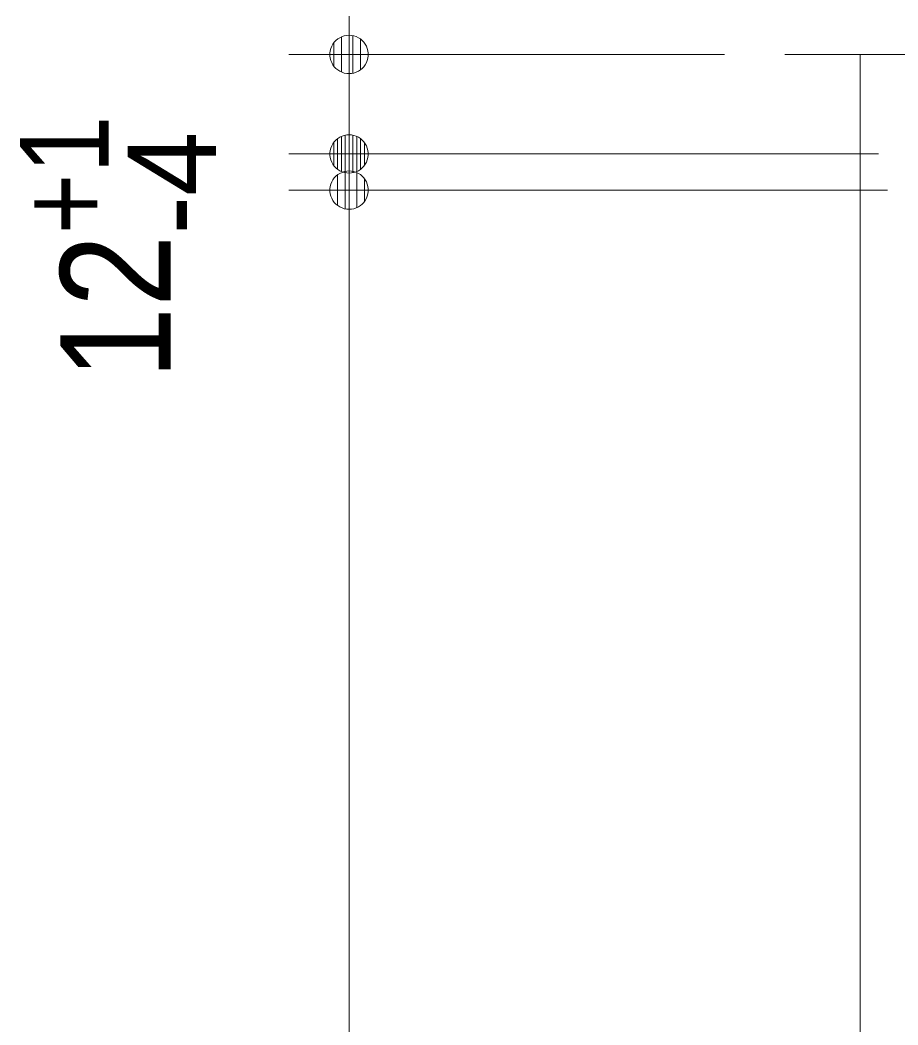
# Model space of a CAD drawing. Units: millimetres, scale not verified. Extents: x -6062 to 6062, y -3045 to 3045.
# Drawn here: x -767.6 to -476.6, y 128.1 to 461.4 of the extents above; entities that cross this region are included whole.
import ezdxf
from ezdxf.enums import TextEntityAlignment as Align

# ---------------------------------------------------------------- set-up
doc = ezdxf.new("R2010")
doc.units = ezdxf.units.MM
doc.header["$LTSCALE"] = 20
for name, color, linetype, lineweight in [('0-0_2寸法-2', 7, 'Continuous', 9), ('0-1_0', 7, 'Continuous', 9), ('0-2_2寸法-1', 7, 'Continuous', 9), ('0-4_3一般', 7, 'Continuous', 9)]:
    doc.layers.add(name, color=color, linetype=linetype, lineweight=lineweight)
doc.styles.add('ＭＳ Ｐゴシック', font='')
doc.styles.get('ＭＳ Ｐゴシック').set_extended_font_data('MS PGothic')

# ---------------------------------------------------------------- blocks, each defined once
blk = doc.blocks.new('グループ-21')
at = {"layer": '0-4_3一般'}
blk.add_line((25469.3, 9000), (30149.3, 9000), dxfattribs=at)
blk = doc.blocks.new('グループ-56')
at = {"layer": '0-4_3一般'}
blk.add_blockref('グループ-21', (0, 0), dxfattribs=at)
blk = doc.blocks.new('_Dot')
at = {"layer": '0-1_0'}
for p, q in [((7.99, 6), (-7.99, 6)), ((-10, 0), (-20, 0)), ((9.78, 2), (-9.78, 2)), ((9.16, -3.98), (-9.16, -3.98)), ((6, -7.98), (-6, -7.98))]:
    blk.add_line(p, q, dxfattribs=at)
for points in [[(10, 0), (9.92, 1.25), (9.69, 2.49), (9.3, 3.68), (8.76, 4.82), (8.09, 5.88), (7.29, 6.85), (6.37, 7.71), (5.36, 8.44), (4.26, 9.05), (3.09, 9.51), (1.87, 9.82), (0.63, 9.98), (-0.63, 9.98), (-1.87, 9.82), (-3.09, 9.51), (-4.26, 9.05), (-5.36, 8.44), (-6.37, 7.71), (-7.29, 6.85), (-8.09, 5.88), (-8.76, 4.82), (-9.3, 3.68), (-9.69, 2.49), (-9.92, 1.25), (-10, 0), (0, 0)], [(-10, 0), (-9.92, -1.25), (-9.69, -2.49), (-9.3, -3.68), (-8.76, -4.82), (-8.09, -5.88), (-7.29, -6.85), (-6.37, -7.71), (-5.36, -8.44), (-4.26, -9.05), (-3.09, -9.51), (-1.87, -9.82), (-0.63, -9.98), (0.63, -9.98), (1.87, -9.82), (3.09, -9.51), (4.26, -9.05), (5.36, -8.44), (6.37, -7.71), (7.29, -6.85), (8.09, -5.88), (8.76, -4.82), (9.3, -3.68), (9.69, -2.49), (9.92, -1.25), (10, 0), (0, 0)]]:
    blk.add_lwpolyline(points, close=True, dxfattribs=at)
blk = doc.blocks.new('グループ-125')
at = {"layer": '0-4_3一般'}
blk.add_line((25969.3, 9000), (25969.3, -38000), dxfattribs=at)

msp = doc.modelspace()

# ---------------------------------------------------------------- linework, layer by layer
at = {"layer": '0-0_2寸法-2'}
for p, q in [((-534.04, 450), (-678.54, 450)), ((-658.54, 450), (-658.54, 417)), ((-658.54, 429.71), (-658.54, 442.42)), ((-483.04, 417), (-678.54, 417)), ((-483.04, 417), (-678.54, 417)), ((-658.54, 417), (-658.54, 405)), ((-480.04, 405), (-678.54, 405)), ((-658.54, 404.29), (-658.54, 391.58)), ((-658.54, 392.29), (-658.54, 379.58))]:
    msp.add_line(p, q, dxfattribs=at)
at = {"layer": '0-2_2寸法-1'}
for p, q in [((-480.04, 405), (-678.54, 405)), ((-658.54, 392.29), (-658.54, -1874.29))]:
    msp.add_line(p, q, dxfattribs=at)

# ---------------------------------------------------------------- block references
at = {"layer": '0-0_2寸法-2', "xscale": 0.6356201, "yscale": 0.6356201}
for p, rotation in [((-658.54, 450), 270), ((-658.54, 417), 270), ((-658.54, 417), 90), ((-658.54, 405), 90)]:
    msp.add_blockref('_Dot', p, dxfattribs=dict(at, rotation=rotation))
at = {"layer": '0-2_2寸法-1', "xscale": 0.6356201, "yscale": 0.6356201, "rotation": 90}
msp.add_blockref('_Dot', (-658.54, 405), dxfattribs=at)
at = {"layer": '0-4_3一般', "xscale": 0.05, "yscale": 0.05}
for name in ['グループ-56', 'グループ-125']:
    msp.add_blockref(name, (-1787.5, 0), dxfattribs=at)

# ---------------------------------------------------------------- texts
at = {"layer": '0-0_2寸法-2', "style": 'ＭＳ Ｐゴシック', "width": 0.9}
for s, height, p in [('+1', 29.33, (-729.51, 390.33)), ('12', 36.66, (-706.68, 342.23))]:
    msp.add_text(s, height=height, rotation=90, dxfattribs=at).set_placement(p, align=Align.BOTTOM_LEFT)
at = {"layer": '0-0_2寸法-2', "style": 'ＭＳ Ｐゴシック'}
msp.add_text('-4', height=29.33, rotation=90, dxfattribs=at).set_placement((-693.89, 390.33), align=Align.BOTTOM_LEFT)

doc.saveas('drawing.dxf')
